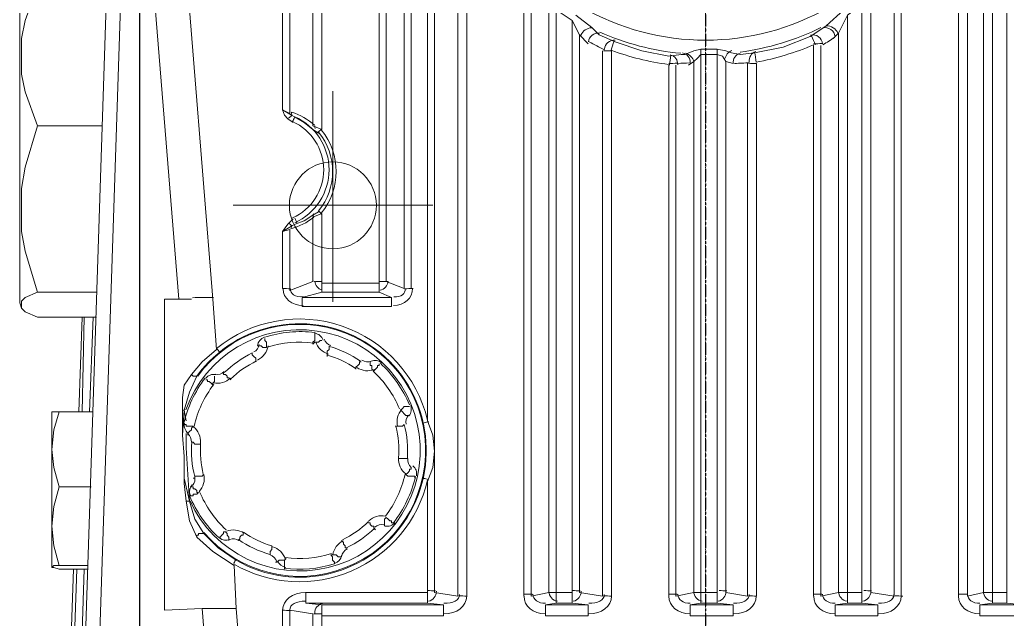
# Model space of a CAD drawing. Header units: inches. Extents: x 8618018 to 8935006, y 2431589 to 2567223.
# Drawn here: x 8667015 to 8667117.2, y 2519156.9 to 2519218.9 of the extents above; entities that cross this region are included whole.
import ezdxf

# ---------------------------------------------------------------- set-up
doc = ezdxf.new("R2010")
doc.units = ezdxf.units.IN
doc.header["$MEASUREMENT"] = 0
doc.linetypes.add('CENTER', pattern=[2, 1.25, -0.25, 0.25, -0.25])
doc.layers.add('CL', color=252, linetype='CENTER', lineweight=5)
for name, color, linetype in [('EQ', 252, 'Continuous'), ('PDF_CENTRE', 252, 'Continuous'), ('SKID', 252, 'Continuous')]:
    doc.layers.add(name, color=color, linetype=linetype)

# ---------------------------------------------------------------- blocks, each defined once
blk = doc.blocks.new('DP-11004B PL')
at = {"layer": 'EQ', "lineweight": 18}
for p, q in [((-38.54810730554163, -128.2375282966532), (-38.54810730554163, -150.0418929629959)), ((-48.87136292457581, -140.0418929629959), (-28.22485168464482, -140.0418929629959))]:
    blk.add_line(p, q, dxfattribs=at)
for points in [[(-66.14407850429416, -245.7969438955188), (-60.96356330439448, -87.60621189558879), (-60.59352650493383, -75.02496069576591), (-55.59802970476449, -75.02496069576591)], [(-42.6467417050153, -76.50510789547116), (-43.20179690420628, -76.13507109554484), (-43.57183370552957, -75.76503429561853), (-43.7568521052599, -75.20997909549624), (-43.7568521052599, -75.02496069576591), (-55.59802970476449, -75.02496069576591), (-55.96806650422513, -87.60621189558879), (-50.97256970405579, -149.7723942957819), (-50.60253290459514, -154.9529094956815), (-52.08268010430038, -156.2480382956564), (-53.19279050454497, -157.5431670956314), (-53.93286410532892, -158.653277495876), (-54.11788250505924, -159.9484062958509), (-54.11788250505924, -161.2435350958258), (-54.11788250505924, -163.8337926957756), (-53.93286410532892, -166.0540134957992), (-53.93286410532892, -168.2742342958227), (-53.93286410532892, -168.8292894954793), (-53.74784570559859, -170.6794734955765), (-53.3778089042753, -172.7146758958697), (-52.637735305354, -174.379841495771)], [(-39.68644730560482, -182.5206510955468), (-39.68644730560482, -181.4105406957678), (-41.35161290504038, -181.2255222955719), (-41.35161290504038, -180.1154118957929), (-28.77036170475185, -180.1154118957929), (-28.77036170475185, -168.644271095749), (-28.21530650556087, -167.1641238955781), (-28.03028810396791, -165.4989582956769), (-28.21530650556087, -163.8337926957756), (-28.77036170475185, -162.3536454956047), (-28.77036170475185, -75.02496069576591), (-28.4003249052912, -75.02496069576591), (-28.4003249052912, -97.59720549546182), (-28.03028810396791, -104.4428862957284), (-28.03028810396791, -180.1154118957929), (-25.62504890561104, -180.4854486957192), (-25.62504890561104, -111.2885670955293), (-25.44003050401807, -111.103548695799), (-25.25501210428774, -110.918530295603), (-24.88497530482709, -110.7335118958727), (-24.69995690509677, -110.7335118958727), (-24.51493850536644, -110.7335118958727), (-24.14490170404315, -110.7335118958727), (-23.95988330431283, -110.7335118958727)], [(-33.7658585049212, -148.1072286958806), (-33.7658585049212, -75.02496069576591)], [(-33.02578490413725, -75.02496069576591), (-33.02578490413725, -147.9222102956846), (-31.17560090497136, -148.6622838955373), (-31.17560090497136, -75.02496069576591), (-30.43552730418742, -75.02496069576591)], [(-28.77036170475185, -75.02496069576591), (-30.43552730418742, -75.02496069576591), (-30.43552730418742, -148.6622838955373)], [(-13.41383450478315, -120.3544686958194), (-11.74866890534759, -121.6495974957943), (-11.00859530456364, -122.3896710956469), (-9.343429705128074, -123.1297446954995), (-6.568153705447912, -124.0548366955481), (-3.792877703905106, -124.6098918956704), (-2.497748903930187, -124.4248734954745), (-2.127712104469538, -124.4248734954745), (-1.202620103955269, -124.0548366955481), (-0.4625465050339699, -123.8698182958178), (1.202619094401598, -123.8698182958178), (2.127711094915867, -124.0548366955481), (2.682766295969486, -124.2398550957441), (3.60785829462111, -124.4248734954745), (5.088005494326353, -124.2398550957441), (8.048299895599484, -123.6847998956218), (10.82357589527965, -122.5746894958429), (11.93368629552424, -121.8346158955246), (12.48874149471521, -121.4645790955983), (14.33892549574375, -119.7994134956971)], [(31.17559989541769, -180.1154118957929), (31.17559989541769, -75.02496069576591), (32.10069189593196, -75.02496069576591), (32.10069189593196, -180.1154118957929), (34.50593109615147, -180.4854486957192), (34.50593109615147, -75.02496069576591)], [(-40.05648410506546, -85.75602789549157), (-40.61153930425644, -86.12606469588354), (-41.53663130477071, -86.68111989554018), (-42.46172330528498, -87.05115669546649), (-42.83176010474563, -87.23617509566247), (-43.7568521052599, -87.79123029578477), (-43.01677850447595, -87.60621189558879), (-43.01677850447595, -130.5304806958884), (-43.7568521052599, -130.1604438954964), (-42.83176010474563, -130.7154990956187), (-42.46172330528498, -130.9005174958147), (-41.53663130477071, -131.4555726954713), (-40.61153930425644, -132.1956462957896), (-40.05648410506546, -132.5656830957159)], [(-42.6467417050153, -131.4555726954713), (-43.20179690420628, -131.085535895545), (-43.57183370552957, -130.7154990956187), (-43.7568521052599, -130.1604438954964), (-43.7568521052599, -87.79123029578477), (-43.20179690420628, -87.05115669546649), (-42.6467417050153, -86.68111989554018)], [(28.77036069519818, -87.60621189558879), (28.77036069519818, -97.4121870957315), (28.77036069519818, -100.742518295534), (28.77036069519818, -180.1154118957929), (27.10519509576261, -180.4854486957192), (27.10519509576261, -108.3282726956531), (26.92017669603229, -108.1432542959228), (26.55013989470899, -108.1432542959228), (26.36512149497867, -107.9582358957268), (25.99508469551802, -107.7732174955308), (25.81006629578769, -107.7732174955308), (25.62504789605737, -107.7732174955308), (25.4400294944644, -107.9582358957268), (25.25501109473407, -107.9582358957268)], [(-54.48791930451989, -149.7723942957819), (-59.48341610468924, -87.9762486955151), (-64.66393130458891, -244.8718518954702), (-65.77404170483351, -245.4269070955925), (-66.14407850429416, -245.6119254957885), (-66.14407850429416, -245.7969438955188), (-66.14407850429416, -246.3519990956411), (-65.95906010456383, -246.3519990956411), (-66.14407850429416, -247.4621094958857)], [(-62.44371050409973, -131.8256094958633), (-69.10437290556729, -131.8256094958633), (-70.3995017055422, -128.3102598958649), (-70.76953850500286, -126.4600758957677), (-70.76953850500286, -124.6098918956704), (-70.76953850500286, -122.7597078955732), (-70.3995017055422, -120.909523895476), (-69.10437290556729, -117.3941742954776), (-70.21448330394924, -117.7642110958695), (-70.76953850500286, -118.3192662955262), (-70.95455690473318, -118.6893030959181), (-70.95455690473318, -150.1424310957082), (-70.76953850500286, -150.6974862958305)], [(20.25951429456472, -117.3941742954776), (20.25951429456472, -180.4854486957192)], [(-18.77936810441315, -180.4854486957192), (-18.77936810441315, -118.6893030959181)], [(-18.03929450549185, -118.6893030959181), (-18.03929450549185, -180.4854486957192), (-16.18911050446332, -180.1154118957929), (-16.18911050446332, -119.6143950955011), (-15.81907370500267, -119.6143950955011), (-15.44903690554202, -119.7994134956971)], [(-13.7838713042438, -120.909523895476), (-15.44903690554202, -119.7994134956971), (-15.44903690554202, -180.1154118957929)], [(14.7089622952044, -120.3544686958194), (13.78387029469013, -122.2046526959166), (13.78387029469013, -180.1154118957929), (11.93368629552424, -180.4854486957192), (11.93368629552424, -123.4997814958915)], [(-13.7838713042438, -180.1154118957929), (-13.7838713042438, -120.909523895476), (-13.0437977053225, -122.3896710956469), (-13.0437977053225, -180.1154118957929), (-10.63855850510299, -180.4854486957192), (-10.63855850510299, -124.0548366955481)], [(-12.11870570480824, -123.3147630956955), (-13.0437977053225, -122.3896710956469)], [(13.78387029469013, -122.2046526959166), (13.22881509549916, -122.7597078955732)], [(11.1936126947403, -180.4854486957192), (11.1936126947403, -123.4997814958915)], [(-0.4625465050339699, -123.8698182958178), (-0.4625465050339699, -124.0548366955481), (-0.4625465050339699, -124.2398550957441), (-0.4625465050339699, -124.4248734954745), (-0.8325833044946194, -124.7949102958664), (-1.202620103955269, -125.1649470957927), (-1.202620103955269, -180.1154118957929), (-3.052804104983807, -180.4854486957192), (-3.052804104983807, -125.5349838957191)], [(1.202619094401598, -180.1154118957929), (1.202619094401598, -124.4248734954745), (-0.4625465050339699, -124.4248734954745), (-0.4625465050339699, -180.1154118957929)], [(1.202619094401598, -123.8698182958178), (1.202619094401598, -124.4248734954745), (1.757674295455217, -124.6098918956704), (2.127711094915867, -125.1649470957927), (2.127711094915867, -180.1154118957929), (4.347931895405054, -180.4854486957192), (4.347931895405054, -125.3499654955231)], [(-3.792877703905106, -180.4854486957192), (-3.792877703905106, -125.5349838957191)], [(-62.99876570515335, -149.0323206954636), (-69.10437290556729, -149.0323206954636), (-70.3995017055422, -144.7768974956125), (-70.76953850500286, -142.741695095785), (-70.76953850500286, -140.5214742957614), (-70.76953850500286, -138.3012534957379), (-70.3995017055422, -136.0810326957144), (-69.10437290556729, -131.8256094958633)], [(-39.68644730560482, -148.1072286958806), (-39.68644730560482, -140.8915110956877), (-40.61153930425644, -141.2615478956141), (-40.61153930425644, -147.9222102956846), (-43.01677850447595, -148.8473022957332), (-43.01677850447595, -142.556676695589), (-43.7568521052599, -142.741695095785), (-42.83176010474563, -142.1866398956627), (-42.46172330528498, -142.0016214954667), (-41.53663130477071, -141.6315846955404), (-40.61153930425644, -141.0765294958837), (-40.05648410506546, -140.7064926954918)], [(-33.7658585049212, -149.0323206954636), (-33.7658585049212, -148.1072286958806), (-39.68644730560482, -148.1072286958806), (-39.68644730560482, -149.0323206954636)], [(-62.99876570515335, -151.6225782958791), (-69.10437290556729, -151.6225782958791), (-70.3995017055422, -151.0675230957568), (-70.76953850500286, -150.6974862958305), (-70.76953850500286, -150.3274494959041), (-70.76953850500286, -149.9574126955122), (-70.3995017055422, -149.5873758955859), (-69.10437290556729, -149.0323206954636)], [(-32.47072970494628, -149.5873758955859), (-33.7658585049212, -149.0323206954636), (-39.68644730560482, -149.0323206954636), (-41.72164970450103, -149.5873758955859)], [(-53.19279050454497, -149.7723942957819), (-53.74784570559859, -149.7723942957819), (-54.48791930451989, -149.7723942957819), (-55.96806650422513, -149.7723942957819), (-55.96806650422513, -181.9655958958901), (-52.08268010430038, -181.7805774956942)], [(-64.84894970431924, -161.4285534955561), (-64.47891290485859, -151.6225782958791)], [(-64.29389450512826, -151.6225782958791), (-64.47891290485859, -161.4285534955561)], [(-63.73883930407465, -161.4285534955561), (-63.368802504614, -151.6225782958791)], [(-38.94637370482087, -154.5828726957552), (-38.94637370482087, -154.7678910954855), (-38.94637370482087, -154.9529094956815), (-39.1313921045512, -155.1379278958775), (-39.1313921045512, -155.3229462956078), (-39.1313921045512, -155.5079646958038), (-39.1313921045512, -155.6929830955341)], [(-35.61604250408709, -156.2480382956564), (-35.80106090568006, -156.2480382956564), (-35.80106090568006, -156.4330566958524), (-35.98607930541039, -156.6180750955828), (-36.17109770514071, -156.8030934957787), (-36.17109770514071, -156.9881118955091)], [(-34.69095050543547, -156.2480382956564), (-34.69095050543547, -156.4330566958524), (-34.69095050543547, -156.6180750955828), (-34.50593210570514, -156.6180750955828), (-34.50593210570514, -156.8030934957787), (-34.50593210570514, -156.9881118955091), (-34.32091370411217, -157.1731302957051), (-34.13589530438185, -156.9881118955091), (-33.95087690465152, -156.8030934957787), (-33.95087690465152, -156.6180750955828), (-33.7658585049212, -156.6180750955828), (-33.7658585049212, -156.4330566958524)], [(-49.86245930567384, -157.358148695901), (-49.86245930567384, -157.5431670956314), (-49.67744090408087, -157.5431670956314), (-49.49242250435054, -157.7281854958273), (-49.49242250435054, -157.9132038955577), (-49.30740410462022, -157.9132038955577), (-49.12238570488989, -158.0982222957537)], [(-53.19279050454497, -157.5431670956314), (-53.00777210481465, -157.7281854958273), (-52.82275370508432, -157.7281854958273), (-52.637735305354, -157.7281854958273), (-53.3778089042753, -159.3933510957286), (-53.93286410532892, -161.2435350958258), (-54.11788250505924, -161.2435350958258)], [(-50.78755130432546, -157.7281854958273), (-50.78755130432546, -157.9132038955577), (-50.78755130432546, -158.0982222957537), (-50.78755130432546, -158.283240695484), (-50.97256970405579, -158.46825909568), (-50.97256970405579, -158.653277495876), (-51.15758810564876, -158.46825909568), (-51.34260650537908, -158.283240695484), (-51.52762490510941, -158.283240695484), (-51.52762490510941, -158.0982222957537), (-51.71264330483973, -158.0982222957537)], [(-63.55382090434432, -169.1993262958713), (-66.8841521050781, -169.1993262958713), (-67.43920730426908, -167.1641238955781), (-67.6242257039994, -165.3139398954809), (-67.43920730426908, -163.2787374956533), (-66.8841521050781, -161.4285534955561), (-67.43920730426908, -161.4285534955561), (-67.6242257039994, -161.4285534955561), (-67.6242257039994, -161.7985902954824), (-67.6242257039994, -177.1551174959168), (-67.6242257039994, -177.5251542958431)], [(-63.368802504614, -161.4285534955561), (-66.8841521050781, -161.4285534955561)], [(-53.74784570559859, -162.3536454956047), (-53.93286410532892, -161.2435350958258), (-54.11788250505924, -163.8337926957756)], [(-30.80556410551071, -161.7985902954824), (-30.99058250524104, -161.7985902954824), (-31.17560090497136, -161.6135718957521), (-31.36061930470169, -161.4285534955561), (-31.54563770443201, -161.2435350958258), (-31.36061930470169, -161.0585166956298), (-31.17560090497136, -160.8734982958995), (-30.99058250524104, -160.8734982958995), (-30.80556410551071, -160.8734982958995), (-30.62054570391774, -160.8734982958995)], [(-53.56282730400562, -163.8337926957756), (-53.56282730400562, -163.6487742955796), (-53.3778089042753, -163.4637558958493), (-53.19279050454497, -163.2787374956533), (-53.19279050454497, -163.093719095923), (-53.00777210481465, -162.908700695727), (-53.19279050454497, -162.908700695727), (-53.3778089042753, -162.908700695727), (-53.56282730400562, -162.908700695727), (-53.74784570559859, -162.908700695727), (-53.74784570559859, -162.723682295531), (-53.93286410532892, -162.723682295531)], [(-53.93286410532892, -168.2742342958227), (-53.3778089042753, -170.6794734955765), (-53.74784570559859, -165.1289214957505), (-53.74784570559859, -163.6487742955796)], [(-63.92385770566761, -177.3401358956471), (-66.8841521050781, -177.3401358956471), (-67.43920730426908, -175.3049334958196), (-67.6242257039994, -173.2697310955264), (-67.43920730426908, -171.2345286956988), (-66.8841521050781, -169.1993262958713)], [(-53.74784570559859, -170.6794734955765), (-53.56282730400562, -170.6794734955765), (-53.3778089042753, -170.6794734955765), (-52.82275370508432, -172.5296574956737), (-51.89766170457006, -174.0098046958447)], [(-34.87596890516579, -172.8996942956001), (-34.69095050543547, -172.8996942956001), (-34.69095050543547, -173.084712695796), (-34.50593210570514, -173.2697310955264), (-34.32091370411217, -173.2697310955264), (-34.32091370411217, -173.4547494957224), (-34.13589530438185, -173.6397678959183)], [(-50.41751450486481, -174.379841495771), (-50.23249610513449, -174.379841495771), (-50.04747770540416, -174.194823095575), (-49.86245930567384, -174.0098046958447), (-49.86245930567384, -173.8247862956487), (-49.67744090408087, -173.8247862956487), (-49.49242250435054, -174.0098046958447), (-49.49242250435054, -174.194823095575), (-49.30740410462022, -174.379841495771), (-49.30740410462022, -174.5648598955013), (-49.30740410462022, -174.7498782956973)], [(-47.82725690491498, -174.0098046958447), (-47.82725690491498, -174.194823095575), (-48.0122753046453, -174.194823095575), (-48.19729370437562, -174.379841495771), (-48.19729370437562, -174.5648598955013), (-48.38231210410595, -174.7498782956973)], [(-37.65124490484595, -174.7498782956973), (-37.46622650511563, -174.9348966958933), (-37.46622650511563, -175.1199150956236), (-37.2812081053853, -175.3049334958196), (-37.2812081053853, -175.4899518955499), (-37.09618970565498, -175.4899518955499), (-37.09618970565498, -175.6749702957459)], [(-44.49692570418119, -176.9700990957208), (-44.31190730445087, -176.9700990957208), (-44.12688890472054, -176.7850806955248), (-43.94187050499022, -176.7850806955248), (-43.7568521052599, -176.7850806955248), (-43.57183370552957, -176.7850806955248), (-43.3868153039366, -176.6000622957945), (-43.57183370552957, -176.7850806955248), (-43.57183370552957, -176.9700990957208), (-43.57183370552957, -177.1551174959168), (-43.57183370552957, -177.3401358956471), (-43.57183370552957, -177.5251542958431), (-43.57183370552957, -177.7101726955734)], [(-63.92385770566761, -177.7101726955734), (-66.8841521050781, -177.7101726955734), (-67.43920730426908, -177.5251542958431), (-67.6242257039994, -177.5251542958431), (-67.43920730426908, -177.3401358956471), (-66.8841521050781, -177.3401358956471)], [(-67.43920730426908, -236.1759870955721), (-65.40400490537286, -177.7101726955734)], [(-65.03396810404956, -177.7101726955734), (-67.06917050480843, -236.361005495768), (-66.14407850429416, -236.361005495768), (-64.29389450512826, -177.7101726955734)], [(-41.35161290504038, -181.2255222955719), (-28.77036170475185, -181.2255222955719), (-28.77036170475185, -180.1154118957929)], [(-46.71714650467038, -240.4314102958888), (-47.45722010545433, -240.2463918956928), (-52.08268010430038, -181.7805774956942), (-51.71264330483973, -181.7805774956942), (-50.60253290459514, -181.7805774956942), (-50.23249610513449, -181.7805774956942), (-49.86245930567384, -181.7805774956942), (-49.49242250435054, -181.7805774956942), (-48.93736730515957, -181.7805774956942), (-48.56733050569892, -181.7805774956942)], [(-39.68644730560482, -181.4105406957678), (-27.10519610531628, -181.4105406957678), (-28.77036170475185, -181.2255222955719)], [(-15.44903690554202, -181.2255222955719), (-16.55914730392396, -181.4105406957678), (-12.11870570480824, -181.4105406957678), (-13.7838713042438, -181.2255222955719)], [(-12.11870570480824, -181.4105406957678), (-12.11870570480824, -182.5206510955468), (-16.55914730392396, -182.5206510955468), (-16.55914730392396, -181.4105406957678)], [(-0.4625465050339699, -181.2255222955719), (-1.572656905278563, -181.4105406957678), (2.867784695699811, -181.4105406957678), (1.202619094401598, -181.2255222955719)], [(2.867784695699811, -181.4105406957678), (2.867784695699811, -182.5206510955468), (-1.572656905278563, -182.5206510955468), (-1.572656905278563, -181.4105406957678)], [(14.7089622952044, -181.2255222955719), (13.41383349522948, -181.4105406957678), (17.85427509434521, -181.4105406957678), (16.18910949490964, -181.2255222955719)], [(17.85427509434521, -181.4105406957678), (17.85427509434521, -182.5206510955468), (13.41383349522948, -182.5206510955468), (13.41383349522948, -181.4105406957678)], [(29.69545269571245, -181.2255222955719), (28.40032389573753, -181.4105406957678), (32.84076549485326, -181.4105406957678), (31.17559989541769, -181.2255222955719)], [(32.84076549485326, -181.4105406957678), (32.84076549485326, -182.5206510955468), (28.40032389573753, -182.5206510955468), (28.40032389573753, -181.4105406957678)]]:
    blk.add_lwpolyline(points, dxfattribs=at)
for points in [[(-43.7568521052599, -240.9864654955454), (-48.56733050569892, -181.7805774956942), (-48.75234890542924, -177.3401358956471), (-50.97256970405579, -175.8599886954762), (-52.637735305354, -174.379841495771), (-52.637735305354, -174.194823095575), (-52.45271690562367, -174.194823095575), (-52.45271690562367, -174.0098046958447), (-52.2676985040307, -174.0098046958447), (-52.08268010430038, -174.0098046958447), (-51.89766170457006, -174.0098046958447), (-50.41751450486481, -175.4899518955499), (-48.56733050569892, -176.7850806955248, 2.248012996860416), (-52.637735305354, -157.7281854958273)], [(28.83240846544504, -180.1322208172642, -0.01224886641646116), (29.69545269571245, -180.1154118957929), (29.69545269571245, -75.02496069576591), (31.17559989541769, -75.02496069576591)], [(-27.53614628128707, -106.0404917486012, 0.04442675214205974), (-25.52558301202953, -111.2751754638739, 0.009971142383255636), (-24.69995690509677, -111.2885670955293), (-24.69995690509677, -180.4854486957192, -0.009995647973947055), (-25.52558301202953, -180.4720570640638)], [(26.18010309524834, -180.4854486957192), (26.18010309524834, -108.3282726956531, -0.09515272762524027), (20.26794928498566, -117.2141162389889)], [(16.18910949490964, -119.2443582955748), (16.55914629437029, -118.8743214956485), (17.11420149542391, -118.8743214956485), (17.11420149542391, -180.1154118957929), (19.51944069564342, -180.4854486957192), (19.51944069564342, -117.2091558957472, -0.02052757709584075), (17.87065854482353, -118.5172155206092)], [(16.18910949490964, -180.1154118957929), (16.18910949490964, -119.2443582955748), (14.7089622952044, -120.3544686958194), (14.7089622952044, -180.1154118957929, 0.01224886642323654), (13.845918064937, -180.1322208172642)], [(-9.459920989349484, -123.0348506085575, -0.009347192071927577), (-9.757251109927893, -123.9912810251117, 0.05390932817620539), (-3.830231068655849, -125.4605343416333)], [(5.092917732894421, -124.1660549561493, 0.005033659304657497), (5.254594212397933, -125.2296702321619, 0.05470253886670359), (11.18199354037642, -123.4260257608257)], [(-10.53909261338413, -124.0414450638928, 0.009971142381334315), (-9.713466504588723, -124.0548366955481), (-9.713466504588723, -180.4854486957192, -0.009995647974642124), (-10.53909261338413, -180.4720570640638)], [(-2.027125000953674, -124.3008427107707, -0.2680854735641462), (-1.202620103955269, -125.1649470957927), (-1.757675305008888, -125.5349838957191)], [(3.583184242248535, -124.2857637112029, 0.3557525133825108), (2.867784695699811, -125.3499654955231), (2.127711094915867, -125.1649470957927)], [(4.447397787123919, -125.3365738638677, 0.009995647971311344), (5.273023895919323, -125.3499654955231), (5.273023895919323, -180.4854486957192, -0.009995647971728385), (4.447397787123919, -180.4720570640638)], [(-40.44297817535698, -131.7515626726672, 0.1062486413676159), (-42.82856853678823, -130.3837278010324, 0.1447396334547937), (-42.7842085249722, -130.6422447604127)], [(-42.72041233070195, -141.3361954195425, 0.6466891491501037), (-42.72041233070195, -131.3809226867743, -0.01207990036500133), (-42.52195049449801, -130.9534290577285)], [(-39.68659346923232, -140.9804753432982, -0.02001633913032586), (-40.03846701234579, -140.6090583060868, 0.3596452844305598), (-40.03846701234579, -132.4780990853906)], [(-42.93122599646449, -148.6756755276583, 0.009971142383096192), (-43.7568521052599, -148.6622838955373), (-43.7568521052599, -142.741695095785), (-43.20179690420628, -142.0016214954667), (-42.6467417050153, -141.44656629581)], [(-33.67028355039656, -148.8297699522227, 0.3367208143603255), (-32.8445020262152, -147.9168133088388, -0.01224886642033043), (-33.76821378991008, -147.9219568204135)], [(-28.75754548050463, -162.310008905828, 0.5542727270964228), (-50.58581867441535, -154.8613847475499, -0.01845767186919745), (-50.25752169266343, -155.2294601984322)], [(-45.60703610442579, -153.8427990959026), (-45.60703610442579, -154.0278174956329), (-45.42201770469546, -154.2128358958289), (-45.42201770469546, -154.3978542955592), (-45.42201770469546, -154.5828726957552), (-45.42201770469546, -154.7678910954855), (-45.60703610442579, -154.7678910954855), (-45.79205450415611, -154.7678910954855), (-45.97707290388644, -154.5828726957552), (-46.16209130547941, -154.5828726957552), (-46.34710970520973, -154.5828726957552, -0.2882541485895875), (-45.63059264793992, -153.7033433266915, -0.1080844021030733), (-40.40062572993338, -153.2070129672065)], [(-39.55242182686925, -153.9872540617362, 0.2882541976660806), (-40.42652090452611, -153.2877438957803), (-40.42652090452611, -153.4727622955106), (-40.42652090452611, -153.6577806957066), (-40.42652090452611, -153.8427990959026), (-40.42652090452611, -154.0278174956329), (-40.61153930425644, -154.2128358958289), (-40.61153930425644, -154.3978542955592), (-40.42652090452611, -154.2128358958289), (-40.24150250479579, -154.2128358958289), (-40.05648410506546, -154.2128358958289), (-39.87146570533514, -154.0278174956329), (-39.68644730560482, -154.0278174956329)], [(-49.78497914969921, -157.3641691943631, -0.08046766501797646), (-46.90216490440071, -155.3229462956078), (-46.90216490440071, -155.5079646958038), (-46.71714650467038, -155.6929830955341), (-46.53212810494006, -155.8780014957301), (-46.53212810494006, -156.0630198959261), (-46.53212810494006, -156.2480382956564)], [(-35.54231637343764, -156.0708073200658, 0.2486791672530815), (-34.59497776068747, -156.1770152826793, -0.2882802445535099), (-33.53711100667715, -156.3338775825687)], [(-53.00187001749873, -162.9603282301687, -0.2486796970072723), (-52.23840824142098, -164.6314144190401, 0.08046712936725949), (-51.95948560349643, -167.9034056169912)], [(-32.10069290548563, -162.908700695727), (-31.91567450389266, -162.908700695727), (-31.73065610416234, -162.908700695727), (-31.54563770443201, -162.908700695727), (-31.36061930470169, -162.908700695727), (-31.17560090497136, -162.723682295531, -0.08046729383928364), (-30.83749273046851, -166.2513060164638)], [(-30.99648459255695, -167.8525699614547, -0.248679696994275), (-31.75994636677206, -166.1814837725833, 0.08046712936735183), (-32.03886900655925, -162.9094925746322)], [(-53.57735680043697, -163.6846271613613, -0.2486791989168743), (-53.19279050454497, -164.5738662956282), (-53.00777210481465, -164.5738662956282), (-52.82275370508432, -164.7588846958242), (-52.637735305354, -164.7588846958242), (-52.45271690562367, -164.7588846958242), (-52.2676985040307, -164.7588846958242)], [(-53.08159814588726, -169.0448285308667, 0.2486795915755179), (-52.85329654254019, -168.1192980371416, -0.08046729383854095), (-53.16086187958717, -164.5615921751596)], [(-31.73065610416234, -166.2390318955295), (-31.54563770443201, -166.2390318955295), (-31.36061930470169, -166.2390318955295), (-31.17560090497136, -166.2390318955295), (-30.99058250524104, -166.2390318955295), (-30.80266116559505, -166.254736257717, 0.2486791989359846), (-30.43552730418742, -167.1641238955781), (-30.43552730418742, -167.3491422957741), (-30.62054570391774, -167.3491422957741), (-30.62054570391774, -167.5341606955044), (-30.80556410551071, -167.7191790957004), (-30.99058250524104, -167.9041974958964), (-30.80556410551071, -168.0892158956267), (-30.62054570391774, -168.0892158956267), (-30.43552730418742, -168.0892158956267), (-30.25050890445709, -168.0892158956267), (-30.06549050472677, -168.0892158956267), (-30.06549050472677, -168.2742342958227)], [(-53.00777210481465, -168.2742342958227), (-52.82275370508432, -168.2742342958227), (-52.82275370508432, -168.0892158956267), (-52.637735305354, -168.0892158956267), (-52.45271690562367, -168.0892158956267), (-52.2676985040307, -168.0892158956267), (-52.08268010430038, -168.0892158956267), (-51.89766170457006, -167.9041974958964, -0.248678297269749), (-52.39181809872389, -169.6612709858455)], [(-34.83958503603935, -172.7065461874008, -0.2486801519611032), (-33.11498597636819, -172.2158644390292, 0.1081083790313803), (-31.08321751654148, -167.8841081978753)], [(-33.21080330386758, -173.2697310955264), (-33.21080330386758, -173.084712695796), (-33.21080330386758, -172.8996942956001), (-33.21080330386758, -172.7146758958697), (-33.21080330386758, -172.5296574956737), (-33.02578490413725, -172.3446390954778), (-32.84076650440693, -172.5296574956737), (-32.6557481046766, -172.7146758958697), (-32.47072970494628, -172.7146758958697), (-32.47072970494628, -172.8996942956001), (-32.28571130521595, -172.8996942956001, 0.1081087896978322), (-30.00064340606332, -168.1298255841248)], [(-50.35753523930907, -174.435261907056, -0.1080843419187965), (-53.3778089042753, -170.1244182959199), (-53.19279050454497, -170.1244182959199), (-53.00777210481465, -170.1244182959199), (-53.00777210481465, -169.9393998957239), (-52.82275370508432, -169.9393998957239), (-52.637735305354, -169.9393998957239), (-52.45271690562367, -169.7543814955279), (-52.637735305354, -169.7543814955279), (-52.637735305354, -169.5693630957976), (-52.82275370508432, -169.3843446956016), (-53.00777210481465, -169.3843446956016), (-53.00777210481465, -169.1993262958713), (-53.19279050454497, -169.1993262958713)], [(-48.27101983688772, -174.7420908710919, 0.2486791671950987), (-49.21835844963789, -174.635882908944, -0.2882802445488356), (-50.27622520364821, -174.4790206090547)], [(-47.78972037136555, -173.8865509880707, 0.08044348714677378), (-44.86696250550449, -175.3049334958196), (-44.86696250550449, -175.4899518955499), (-44.86696250550449, -175.6749702957459), (-45.05198090523481, -175.8599886954762), (-45.05198090523481, -176.0450070956722), (-45.05198090523481, -176.2300254958682, -0.2486539689220686), (-44.36290022544563, -176.929535661824)], [(-37.07444819249213, -175.5903817336075, 0.2486780321650757), (-37.65124490484595, -176.4150438955985), (-37.83626330457628, -176.4150438955985), (-38.0212817043066, -176.4150438955985), (-38.20630010403693, -176.2300254958682), (-38.3913185056299, -176.2300254958682), (-38.57633690536022, -176.2300254958682), (-38.76135530509055, -176.2300254958682), (-38.57633690536022, -176.4150438955985), (-38.57633690536022, -176.6000622957945), (-38.57633690536022, -176.7850806955248), (-38.3913185056299, -176.9700990957208), (-38.3913185056299, -177.1551174959168, -0.1080844021029323), (-43.5977288801223, -177.6058852244169)], [(-27.10519610531628, -181.4105406957678), (-27.10519610531628, -182.5206510955468), (-39.68644730560482, -182.5206510955468), (-39.68644730560482, -216.9340734956786), (-39.68644730560482, -219.3393126958981, -0.009971142380257515), (-40.51207341253757, -219.3259210637771)], [(-43.7568521052599, -221.0044782957993), (-43.7568521052599, -181.9655958958901, -0.00997114238169584), (-42.93122599646449, -181.9789875275455)]]:
    blk.add_lwpolyline(points, format="xyb", dxfattribs=at)
for points in [[(-40.61153930425644, -86.49610149580985), (-39.68644730560482, -85.94104629568756), (-39.68644730560482, -132.1956462957896), (-40.61153930425644, -131.8256094958633)], [(-32.47072970494628, -149.5873758955859), (-32.47072970494628, -150.5124678956345), (-41.72164970450103, -150.5124678956345), (-41.72164970450103, -149.5873758955859)], [(-15.44903690554202, -181.2255222955719), (-15.44903690554202, -180.1154118957929), (-13.7838713042438, -180.1154118957929), (-13.7838713042438, -181.2255222955719)], [(-0.4625465050339699, -180.1154118957929), (1.202619094401598, -180.1154118957929), (1.202619094401598, -181.2255222955719), (-0.4625465050339699, -181.2255222955719)], [(14.7089622952044, -181.2255222955719), (14.7089622952044, -180.1154118957929), (16.18910949490964, -180.1154118957929), (16.18910949490964, -181.2255222955719)], [(31.17559989541769, -180.1154118957929), (31.17559989541769, -181.2255222955719), (29.69545269571245, -181.2255222955719), (29.69545269571245, -180.1154118957929)], [(-43.01677850447595, -181.9655958958901), (-43.01677850447595, -221.0044782957993), (-40.61153930425644, -219.3393126958981), (-40.61153930425644, -216.9340734956786), (-40.61153930425644, -182.3356326958165)]]:
    blk.add_lwpolyline(points, close=True, dxfattribs=at)
at = {"layer": 'EQ'}
blk.add_lwpolyline([(93.45189269445837, -440.0418929629959), (93.45189269445837, -90.04189296299592), (-58.54810730554163, -90.04189296299592), (-58.54810730554163, -440.0418929629959)], close=True, dxfattribs=at)
at = {"layer": 'EQ', "lineweight": 18}
blk.add_circle((-38.54810730554163, -140.0418929629959), 4.5, dxfattribs=at)
for centre, radius, start, end in [((-1.013278961181641e-06, -97.31967840483412), 25.6250478910709, 179.9999988527417, 1.147258337150579e-06), ((12.58125279285014, -122.6671955618076), 1.202615820563653, 21.06619018372753, 93.9276842358843), ((-11.65615646354854, -123.0372381629422), 1.387641726903461, 94.77364385293993, 153.2318016922601), ((-11.10110159032047, -123.2222613031045), 1.017608667636792, 81.33199769247643, 174.2376934430204), ((1.069158315658569e-06, -97.31965587753803), 27.10521795800255, 246.2146162976152, 264.5947283276616), ((1.760385930538177e-05, -97.31974916346371), 27.10512221594806, 277.5915340955389, 296.1804522313647), ((11.10110906884074, -123.407268896699), 1.017595021488233, 4.366874857609173, 102.628754415482), ((33.30422466807067, -113.7859108210541), 23.96088066991336, 201.2971051320951, 203.7469542814898), ((12.39624086767435, -122.6671945662238), 1.017592147564628, 5.311654722001214, 104.8975819089662), ((2.725210912525654, -97.07618409302086), 29.93164697091302, 240.4560081488048, 243.8892050559275), ((-9.43593587167561, -123.9623367018066), 1.017611000461559, 84.00166001362582, 175.7592408753729), ((11.28617775812745, -105.6476230267435), 17.66713996174477, 269.6976614472305, 272.4940155244688), ((-3.570674246177077, -96.88699479913339), 30.84466482076433, 300.6488263861689, 303.3491876630007), ((-73.27688582800329, -115.8200825070962), 70.2241870926199, 352.0568078009989, 352.8971454487129), ((-3.88538808748126, -125.4424755405635), 1.017602623086059, 356.5338357684768, 75.62430451419476), ((-2.590256791561842, -125.2574560665525), 1.017599786043731, 357.0721447194277, 77.81621977949547), ((3.330328145995736, -125.2574544125237), 1.387634812827462, 115.0652302204548, 165.1849782281945), ((5.550548505038023, -125.0724361762404), 1.017598023661565, 110.104896781127, 186.6523005426955), ((-3.700312642380595, -107.6828254195862), 17.66713996853657, 269.6976614472305, 272.4940155244688), ((-3.31609901972115, -96.57665268471465), 28.7735571368635, 270.9402370557933, 273.2824122123143), ((2.580951889976859, -96.94689798448235), 28.40313711328893, 270.8881280307102, 273.9985070982802), ((-36.82085168175399, -138.3910919125192), 9.710012782579415, 127.9352858261856, 130.6059176711121), ((-44.95947048999369, -136.3585606296547), 6.013096784729206, 294.2193439851712, 65.78065601482878), ((-40.14899046719074, -131.9181184931658), 0.2775304632763412, 158.5056901532492, 216.2986807651946), ((-43.29404025524855, -128.0330719910562), 5.457611494755587, 305.6284623766799, 310.6935704431218), ((-44.95947240665555, -136.5435786955059), 6.753171376439076, 320.4382390029546, 39.5617609970454), ((-40.14899329282343, -141.1690390710719), 0.4625465207524219, 145.5029242986973, 200.3906321016842), ((-49.95565319433808, -150.0507138208486), 10.63960468774475, 47.57645319611616, 50.08657225784287), ((-44.36132947728038, -136.5317704156041), 6.099364461141962, 283.6358824471633, 309.0847812379274), ((-53.65437578223646, -146.5341744320467), 12.3026841785037, 22.36266073432143, 24.76337819605292), ((-42.3692316506058, -142.2791471150704), 0.4625283025267829, 154.4780907330916, 186.4714778383781), ((-39.7789372894913, -127.84757640725), 20.07463398056129, 267.9070628012409, 270.1922045517608), ((-39.40892093628645, -147.8297007451765), 1.017600288773742, 184.4769824483846, 255.4706814177181), ((-30.34300655126572, -166.3310140864924), 17.6687313221379, 89.69241151875922, 92.49950452425196), ((-50.88013804517686, -296.0178067181259), 146.4304314880253, 90.00546297740614, 90.86246518899996), ((-41.99917584098876, -165.4064480778761), 12.48874330334936, 204.8126211189668, 160.444323503092), ((-41.9991759788245, -165.4064492932521), 13.04379712011103, 220.6384235397979, 143.8549836705782), ((-41.9991769567132, -165.4064401504584), 11.19360460534834, 82.53478782628792, 107.2101009673703), ((-38.4838267788291, -153.5652705095708), 1.942694881435014, 198.215371017787, 254.0698089568192), ((-38.48382903449237, -153.5652710194699), 1.01760070887433, 198.2153679297694, 254.0699087357095), ((-47.17969549261034, -154.3053415422328), 1.017605550791815, 295.6696098342208, 351.5293443290329), ((-47.17969471774995, -154.3053429354914), 1.94269643236489, 295.669567447025, 351.5295150681136), ((-41.99917641654611, -165.4064502259716), 11.19361397252696, 55.67323087180888, 74.0698248328948), ((-41.99916134215891, -165.4064696887508), 10.26854706095444, 115.6695817672252, 134.0716418421091), ((-41.99916296266019, -165.4064099919051), 10.26848030663201, 55.67316341083752, 74.06983826086426), ((-50.5100243575871, -156.5255604800768), 1.017606374697452, 258.2117863907058, 314.07148276262), ((-34.96848002634943, -155.2304379250854), 1.942692415966706, 235.673253738551, 291.5332518718837), ((-41.99919436872005, -165.4064649669454), 11.19363624850934, 22.53300120410943, 47.20824880033704), ((-41.99916448630393, -165.4064418799244), 12.30370934238045, 22.53295407406708, 47.2082706069939), ((-41.99920617975295, -165.4064336162992), 12.30369123397153, 142.5310993055216, 167.2119541355893), ((-50.8800613116473, -158.5607663933188), 1.017599508781584, 78.2116217663759, 142.5311475463961), ((-50.51002157106996, -156.5255723372102), 1.942686664002458, 258.2115379289358, 314.0717299198501), ((-41.99916644580662, -165.4064518599771), 11.19362423421875, 142.5311468208397, 167.2119085704444), ((-29.97297510318458, -162.4461552575231), 1.942699082464581, 138.2136067688332, 194.073398445422), ((-31.45312928780913, -161.1510246885009), 1.017602062175106, 318.2134860266179, 22.53284800079875), ((-29.97298423945904, -162.4461552323774), 1.017598843952812, 138.2133747122434, 194.0734457869402), ((-27.75280107557774, -166.7014159234241), 4.347765199589424, 101.6289274599484, 108.1770363956143), ((-52.91526371240616, -162.8161924788728), 1.017599720013346, 167.2118540199674, 231.5314060194654), ((-30.89807249605656, -167.8116873125546), 1.017599719936495, 347.2118540199673, 51.53140601946536), ((-41.99917830340564, -165.4064538069069), 13.59884731838435, 239.8919631304589, 346.8384070654971), ((-29.78800719790161, -172.6224240385927), 4.348193247926473, 75.31706303374878, 81.8865006509519), ((-52.36020692251623, -169.6618735026568), 1.017602062022923, 138.213486026618, 202.5328480007987), ((-41.99916024133563, -165.4064332242124), 11.19363624845988, 202.5330012041094, 227.208248800337), ((-48.84485618211329, -175.582460266538), 1.942692415927589, 55.67325373855102, 111.5332518718836), ((-41.99919326789677, -165.4064285024069), 10.26854706105511, 295.6695817672252, 314.0716418421091), ((-41.99914985150099, -165.4064840921201), 11.19356895634573, 295.6695043318898, 314.0716847491735), ((-33.48833025246859, -174.1023193118162), 1.017606374939279, 78.21178639070583, 134.07148276262), ((-32.93327489867806, -172.2521317983046), 1.017599508677803, 258.2116217663759, 322.5311475463961), ((-41.99917819350958, -165.4064479656518), 11.19361397243686, 235.6732308718088, 254.0698248328948), ((-45.32950942963362, -177.2476276815869), 1.942694881307635, 18.21537101778695, 74.0698089568192), ((-36.63364149257541, -176.507555256132), 1.942696432346219, 115.669567447025, 171.5295150681136), ((-41.6300797816366, -181.132474782411), 8.232236888150272, 147.254868913575, 150.6665740326925), ((-41.99917765334249, -165.4064580406994), 11.1936046053185, 262.5347878262879, 287.2101009673702), ((-38.66884541511536, -176.137514858041), 1.017601601860441, 287.2100477926948, 351.5294316642992), ((-43.29430571384728, -176.5075511597097), 1.017602800293825, 198.2154157093476, 262.534809995524), ((-28.67783243395388, -200.0039432682097), 20.07354915306181, 87.90706183943756, 90.19781931992267), ((-28.86286883987486, -180.0229040393606), 1.01759882121436, 281.661930907308, 1.730466980843569), ((-18.68687045760453, -162.6317000985146), 17.66873132831065, 269.6924115187592, 272.499504524252), ((-15.17150866240263, -180.0229031587951), 1.017601424607406, 179.4561768418183, 261.8041661619125), ((-15.35651615262032, -197.784142089542), 17.6687313250796, 89.69241151875922, 92.49950452425196), ((-13.69134203344584, -200.0039432696067), 20.07354915446676, 87.90706183943756, 90.19781931992267), ((-13.87637843936682, -180.0229040393606), 1.017598821233608, 281.661930907308, 1.730466954175311), ((-3.700380057096481, -162.6317001003772), 17.6687313263904, 269.6924115187592, 272.499504524252), ((-0.1850182618945837, -180.0229031587951), 1.017601424592792, 179.4561768418183, 261.8041661619125), ((-0.3700257521122694, -197.7841420918703), 17.66873132714626, 89.69241151875922, 92.49950452425196), ((1.110111959278584, -180.0229040393606), 1.017598821195803, 281.661930907308, 1.730466980843569), ((1.480166766792536, -200.0039432770573), 20.0735491617921, 87.90706183943756, 90.19781931992267), ((11.28611034154892, -162.6317001017742), 17.66873132523235, 269.6924115187592, 272.499504524252), ((14.80147213675082, -180.0229031587951), 1.017601424612201, 179.4561768684976, 261.8041661619125), ((16.09660235978663, -180.0229040393606), 1.017598821279855, 281.661930907308, 1.730466954175311), ((16.46665716543794, -200.0039432710037), 20.07354915594171, 87.90706183943756, 90.19781931992267), ((20.35200342535973, -160.4118989268318), 20.07354914954743, 267.9070618394376, 270.1978193199227), ((26.27260074205697, -162.6317000994459), 17.66873132751474, 269.6924115187592, 272.499504524252), ((29.78796253725886, -180.0229031587951), 1.017601424795415, 179.4561768684976, 261.8041661619125), ((-39.40892176888883, -182.2431221520528), 1.017598821123243, 101.6619309073081, 181.7304669808435), ((-39.7789372894913, -162.2609988083132), 20.07463397977076, 267.9070628012409, 270.1922045517608)]:
    blk.add_arc(centre, radius, start, end, dxfattribs=at)
for points in [[(-43.700653584674, -148.7013806179166), (-43.70218794792891, -149.6800043415278), (-42.82864761725068, -150.3995956811123), (-41.64148697443306, -150.3976458664984)], [(-42.95156000740826, -148.6785649112426), (-43.00942018441856, -149.2088883067481), (-42.45224016159773, -149.5550435082987), (-41.63813710957766, -149.4945436362177)], [(-32.26885344088078, -150.397608383093), (-31.14746182784438, -150.3992843125015), (-30.30975374951959, -149.6507431701757), (-30.31132046878338, -148.6484350454994)], [(-32.24804412014782, -149.5049006338231), (-31.51328429020941, -149.565893326886), (-31.0099691208452, -149.2000724007376), (-31.07191089168191, -148.6500610294752)], [(-41.39487656950951, -180.1069737398066), (-42.71816848404706, -180.1031234078109), (-43.75326606072485, -180.9126142100431), (-43.75024639070034, -181.9489762540907)], [(-27.06226751022041, -181.240524802357), (-26.13552427105606, -181.2805944252759), (-25.42742155306041, -180.8835584362969), (-25.45097301341593, -180.3370677921921)], [(-27.06193243898451, -182.3440708513372), (-25.73864052444696, -182.3479211833328), (-24.70354294776917, -181.5384303815663), (-24.70656261779368, -180.5020683375187)], [(-18.77174698933959, -180.4872019430622), (-18.77591064572334, -181.5307760639116), (-17.80755781941116, -182.3495203140192), (-16.57492978684604, -182.3446169025265)], [(-17.84464875981212, -180.2980012511835), (-17.85805899463594, -180.8474275725894), (-17.28815492428839, -181.2614308367483), (-16.55175841972232, -181.2372150225565)], [(-12.07577711157501, -181.240524802357), (-11.14903387054801, -181.2805944252759), (-10.44093115255237, -180.8835584362969), (-10.46448261290789, -180.3370677921921)], [(-12.07544204033911, -182.3440708513372), (-10.75215012580156, -182.3479211833328), (-9.717052547261119, -181.5384303815663), (-9.720072219148278, -180.5020683375187)], [(-3.785256590694189, -180.4872019430622), (-3.789420245215297, -181.5307760639116), (-2.821067418903112, -182.3495203140192), (-1.588439388200641, -182.3446169025265)], [(-2.858158361166716, -180.2980012511835), (-2.871568594127893, -180.8474275725894), (-2.301664523780346, -181.2614308367483), (-1.565268019214272, -181.2372150225565)], [(2.910713288933039, -181.240524802357), (3.837456529960036, -181.2805944252759), (4.545559246093035, -180.8835584362969), (4.52200778760016, -180.3370677921921)], [(2.911048360168934, -182.3440708513372), (4.234340274706483, -182.3479211833328), (5.269437851384282, -181.5384303815663), (5.266418181359768, -180.5020683375187)], [(11.20123380981386, -180.4872019430622), (11.19707015529275, -181.5307760639116), (12.16542297974229, -182.3495203140192), (13.39805101230741, -182.3446169025265)], [(12.12833203934133, -180.2980012511835), (12.11492180638015, -180.8474275725894), (12.6848258767277, -181.2614308367483), (13.42122238129377, -181.2372150225565)], [(17.89720368944108, -181.240524802357), (18.82394693046808, -181.2805944252759), (19.53204964660108, -180.8835584362969), (19.50849818810821, -180.3370677921921)], [(17.89753876067698, -182.3440708513372), (19.22083067521453, -182.3479211833328), (20.25592825189233, -181.5384303815663), (20.25290858186781, -180.5020683375187)], [(26.1877242103219, -180.4872019430622), (26.1835605558008, -181.5307760639116), (27.15191338025033, -182.3495203140192), (28.38454141281545, -182.3446169025265)], [(27.11482243984938, -180.2980012511835), (27.10141220502555, -180.8474275725894), (27.6713162753731, -181.2614308367483), (28.40771277993917, -181.2372150225565)], [(-41.39454149827361, -181.0255013890564), (-42.32128473930061, -180.9854317661375), (-43.02938745729625, -181.3824677546509), (-43.00583599694073, -181.9289583992213)]]:
    blk.add_open_spline(points, degree=3, dxfattribs=at)
at = {"layer": 'PDF_CENTRE', "linetype": 'CENTER'}
blk.add_line((-5.047768354415894e-07, 33.72149283392355), (-5.047768354415894e-07, -502.0983869442716), dxfattribs=at)
blk = doc.blocks.new('GA CRM')
at = {"layer": 'CL', "ltscale": 0.1}
blk.add_line((39004.99830625206, 47985.86383351497), (39004.99830625206, 47513.63766939752), dxfattribs=at)
at = {"layer": 'SKID'}
blk.add_blockref('DP-11004B PL', (39004.99830625206, 47999.75075145625), dxfattribs=at)

msp = doc.modelspace()

# ---------------------------------------------------------------- block references
at = {"color": 252}
msp.add_blockref('GA CRM', (8628080.999999998, 2471340), dxfattribs=at)

doc.saveas('drawing.dxf')
